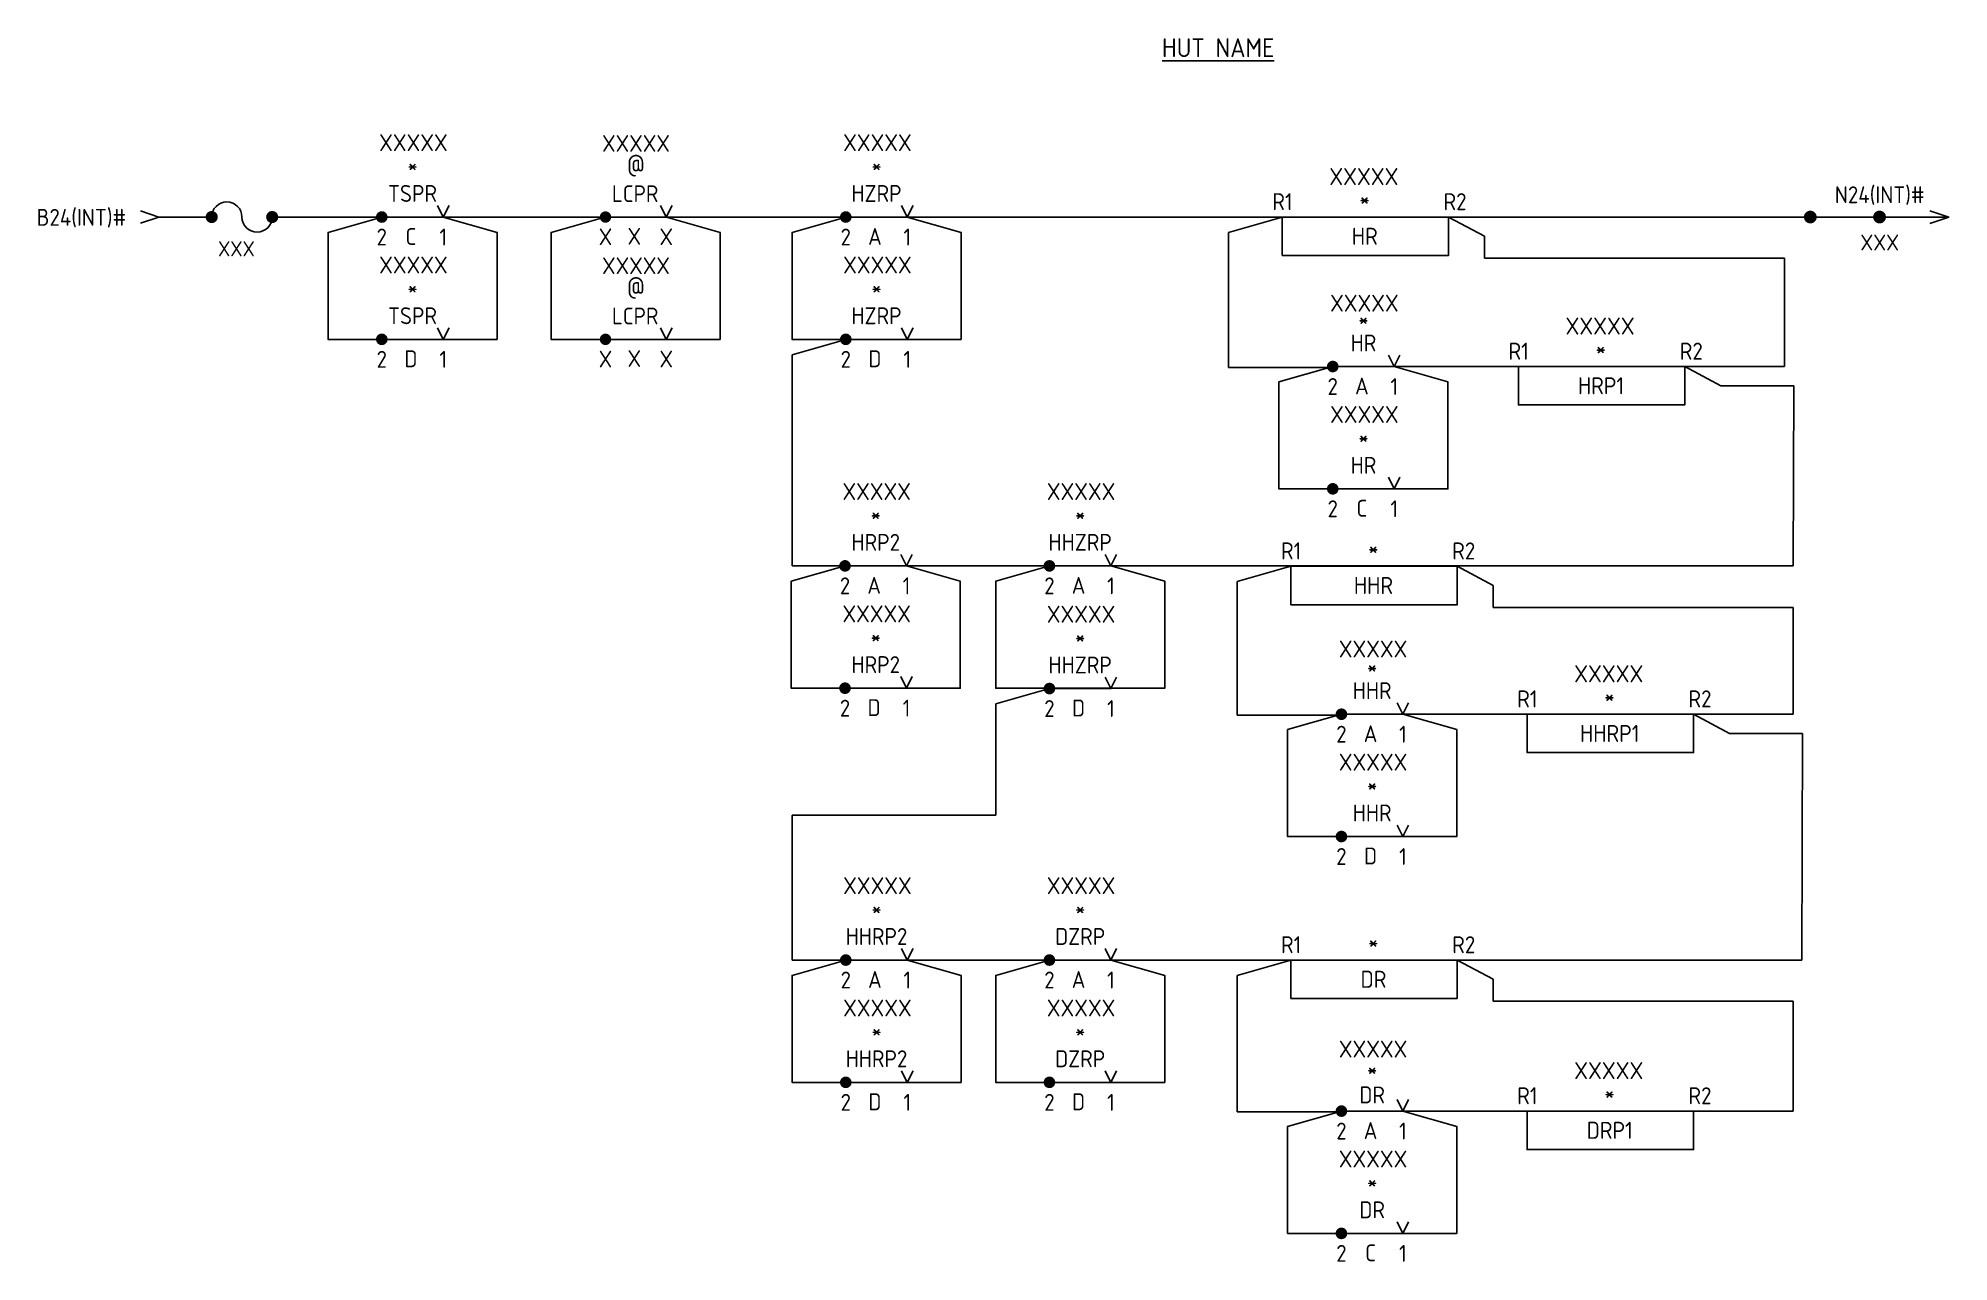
# Model space of a CAD drawing. Header units: millimetres. Extents: x 73 to 322, y 124 to 284.
import ezdxf
from ezdxf.enums import TextEntityAlignment as Align

# ---------------------------------------------------------------- set-up
doc = ezdxf.new("R2010")
doc.units = ezdxf.units.MM
doc.header["$MEASUREMENT"] = 0
doc.layers.add('FUZEBLOCK.INSERT', color=7, linetype='Continuous')
doc.layers.add('FUZEENDBLOCK.INSERT', color=7, linetype='Continuous')
doc.styles.add('ISOCP', font='isocp.shx')
doc.styles.add('isocp.shx', font='isocp.shx')

# ---------------------------------------------------------------- blocks, each defined once
blk = doc.blocks.new('FUZEENDBLOCK')
blk.add_line((0, 0), (21.75, 0))
at = {"const_width": 1}
for points in [[(10.37, 0, -1), (11.38, 0, -1)], [(21.25, 0, -1), (22.25, 0, -1)]]:
    blk.add_lwpolyline(points, format="xyb", close=True, dxfattribs=at)
blk.add_polyline3d([(3, 1, 0), (0, 0, 0), (3, -1, 0)])
at = {"style": 'isocp.shx'}
for tag, p in [('VOLT', (10.85, 3.5, 1)), ('FTOT', (10.85, -4, 1))]:
    blk.add_attdef(tag, text='', height=2.5, dxfattribs=at).set_placement(p, align=Align.MIDDLE_CENTER)
blk = doc.blocks.new('FUZEBLOCK')
blk.add_line((3, 0), (11, 0))
at = {"const_width": 1}
for points in [[(11.25, 0, -1), (12.25, 0, -1)], [(21.25, 0, -1), (22.25, 0, -1)]]:
    blk.add_lwpolyline(points, format="xyb", close=True, dxfattribs=at)
blk.add_polyline3d([(0, 1, 0), (3, 0, 0), (0, -1, 0)])
for centre, start, end in [((14.25, 0), 0, 180), ((19.25, 0), 180, 0)]:
    blk.add_arc(centre, 2.5, start, end)
at = {"style": 'isocp.shx'}
for tag, p in [('VOLT', (2.68, 4, 1)), ('FUSEVALUE', (16.68, 4, 1)), ('FTOT', (7, -4, 1))]:
    blk.add_attdef(tag, text='', height=2.5, dxfattribs=at).set_placement(p, align=Align.MIDDLE_CENTER)
blk = doc.blocks.new('Front_Contact')
at = {"color": 0, "const_width": 0.75}
blk.add_lwpolyline([(-0.38, 0, 1), (0.38, 0, 1)], format="xyb", close=True, dxfattribs=at)
at = {"color": 0}
for points in [[(8, 0), (0, 0)], [(8.75, 1.5), (8, 0), (7.25, 1.5)]]:
    blk.add_lwpolyline(points, dxfattribs=at)
at = {"style": 'ISOCP'}
for tag, p in [('R(POS)', (4.12, 9.68)), ('S_NAME', (4, 6.75)), ('R_NAME', (4, 3.07)), ('C', (3.79, -2.53))]:
    blk.add_attdef(tag, text='', height=2.2, dxfattribs=at).set_placement(p, align=Align.MIDDLE_CENTER)
at = {"color": 0, "style": 'ISOCP'}
for tag, p in [('A', (0, -1.5)), ('F', (8, -1.5))]:
    blk.add_attdef(tag, text='', height=2.2, dxfattribs=at).set_placement(p, align=Align.TOP_CENTER)
at = {"style": 'ISOCP', "flags": 5}
for tag, p in [('WIRING', (3.54, -5.75)), ('DOC', (3.85, -9.48))]:
    blk.add_attdef(tag, text='', height=2, dxfattribs=at).set_placement(p, align=Align.MIDDLE_CENTER)
blk = doc.blocks.new('Relay_Coil')
at = {"color": 0}
blk.add_lwpolyline([(-21.66, 0), (0, 0), (0, -5), (-21.66, -5)], close=True, dxfattribs=at)
at = {"style": 'ISOCP'}
blk.add_attdef('R(POS)', text='', height=2.22, dxfattribs=at).set_placement((-11.03, 5.27), align=Align.MIDDLE_CENTER)
at = {"color": 0, "style": 'ISOCP'}
for tag, p in [('L+', (-21.63, 2)), ('S_NAME', (-10.94, 2.38)), ('L-', (0.84, 2)), ('R_NAME', (-10.91, -2.5))]:
    blk.add_attdef(tag, text='', height=2.22, dxfattribs=at).set_placement(p, align=Align.MIDDLE_CENTER)
at = {"style": 'ISOCP', "flags": 5}
for tag, p in [('WIRING', (-10.58, -7.07)), ('DOC', (-10.28, -10.8))]:
    blk.add_attdef(tag, text='', height=2, dxfattribs=at).set_placement(p, align=Align.MIDDLE_CENTER)
blk = doc.blocks.new('LCPR_FRONT')
at = {"color": 0, "const_width": 0.742}
blk.add_lwpolyline([(295.87, 126.84, 1), (296.61, 126.84, 1)], format="xyb", close=True, dxfattribs=at)
at = {"color": 0}
for points in [[(304.15, 126.84), (296.24, 126.84)], [(304.9, 128.33), (304.15, 126.84), (303.41, 128.33)]]:
    blk.add_lwpolyline(points, dxfattribs=at)
at = {"style": 'ISOCP'}
for tag, p in [('R(POS)', (300.21, 136.42)), ('S_NAME', (300.2, 133.52)), ('R_NAME', (300.1, 129.88)), ('C', (299.99, 124.34))]:
    blk.add_attdef(tag, text='', height=2.18, dxfattribs=at).set_placement(p, align=Align.MIDDLE_CENTER)
at = {"color": 0, "style": 'ISOCP'}
for tag, p in [('A', (296.24, 125.36)), ('F', (304.15, 125.36))]:
    blk.add_attdef(tag, text='', height=2.18, dxfattribs=at).set_placement(p, align=Align.TOP_CENTER)
at = {"style": 'ISOCP', "flags": 5}
for tag, p in [('WIRING', (300.24, 121.77)), ('DOC', (300.54, 118.08))]:
    blk.add_attdef(tag, text='', height=1.98, dxfattribs=at).set_placement(p, align=Align.MIDDLE_CENTER)

msp = doc.modelspace()

# ---------------------------------------------------------------- linework, layer by layer
for p, q in [((103.44, 260.4), (178.11, 260.4)), ((186.11, 260.4), (237.02, 260.4)), ((234.92, 260.4), (227.92, 258.4)), ((256.58, 260.4), (303.25, 260.4)), ((261.27, 257.9), (256.58, 260.4)), ((227.92, 258.4), (227.92, 240.83)), ((261.27, 257.9), (261.27, 255.04)), ((300.3, 255.04), (261.27, 255.04)), ((300.3, 240.94), (300.3, 255.04)), ((178.11, 244.48), (171.11, 242.48)), ((171.11, 242.48), (171.11, 214.99)), ((241.14, 240.83), (227.92, 240.83)), ((249.5, 240.94), (265.67, 240.94)), ((287.33, 240.94), (300.3, 240.94)), ((292.02, 238.44), (287.33, 240.94)), ((292.02, 238.44), (301.5, 238.44)), ((301.43, 214.99), (301.5, 238.44)), ((171.11, 214.99), (301.43, 214.99)), ((236.05, 214.94), (229.05, 212.94)), ((262.4, 212.44), (257.71, 214.94)), ((229.05, 212.94), (229.05, 195.58)), ((262.4, 212.44), (262.4, 209.58)), ((301.43, 209.58), (262.4, 209.58)), ((301.43, 195.68), (301.43, 209.58)), ((197.62, 197.02), (204.62, 199.02)), ((197.62, 197.02), (197.62, 182.56)), ((242.27, 195.58), (229.05, 195.58)), ((250.63, 195.68), (266.8, 195.68)), ((288.46, 195.68), (301.43, 195.68)), ((293.15, 193.18), (288.46, 195.68)), ((302.63, 193.18), (293.15, 193.18)), ((302.54, 163.68), (302.63, 193.18)), ((171.11, 163.68), (171.11, 182.56)), ((197.62, 182.56), (171.11, 182.56)), ((171.11, 163.68), (178.11, 163.68)), ((186.11, 163.68), (204.62, 163.68)), ((212.62, 163.68), (236.05, 163.68)), ((236.05, 163.68), (229.05, 161.68)), ((229.05, 161.68), (229.05, 143.92)), ((257.71, 163.68), (302.54, 163.68)), ((262.4, 161.18), (257.71, 163.68)), ((262.4, 161.18), (262.4, 158.32)), ((301.43, 158.32), (262.4, 158.32)), ((301.43, 144.02), (301.43, 158.32)), ((242.27, 143.92), (229.05, 143.92)), ((250.63, 144.02), (266.8, 144.02)), ((288.46, 144.02), (301.43, 144.02))]:
    msp.add_line(p, q)
for points in [[(117.71, 260.4), (110.71, 258.4), (110.71, 244.48), (132.71, 244.48), (132.71, 258.4), (125.71, 260.4)], [(146.75, 260.4), (139.75, 258.4), (139.75, 244.48), (161.75, 244.48), (161.75, 258.4), (154.75, 260.4)], [(178.11, 260.4), (171.11, 258.4), (171.11, 244.48), (193.11, 244.48), (193.11, 258.4), (186.11, 260.4)], [(241.5, 240.94), (234.5, 238.94), (234.5, 225.02), (256.5, 225.02), (256.5, 238.94), (249.5, 240.94)], [(178.01, 214.99), (171.01, 212.99), (171.01, 199.07), (193.01, 199.07), (193.01, 212.99), (186.01, 214.99)], [(204.62, 214.99), (197.62, 212.99), (197.62, 199.07), (219.62, 199.07), (219.62, 212.99), (212.62, 214.99)], [(242.63, 195.68), (235.63, 193.68), (235.63, 179.76), (257.63, 179.76), (257.63, 193.68), (250.63, 195.68)], [(178.11, 163.68), (171.11, 161.68), (171.11, 147.76), (193.11, 147.76), (193.11, 161.68), (186.11, 163.68)], [(204.62, 163.68), (197.62, 161.68), (197.62, 147.76), (219.62, 147.76), (219.62, 161.68), (212.62, 163.68)], [(242.63, 144.02), (235.63, 142.02), (235.63, 128.1), (257.63, 128.1), (257.63, 142.02), (250.63, 144.02)]]:
    msp.add_lwpolyline(points)

# ---------------------------------------------------------------- block references
for name, p, values in [('Front_Contact', (117.71, 260.4), {'S_NAME': '*', 'R_NAME': 'TSPR', 'A': '2', 'F': '1', 'C': 'C', 'R(POS)': 'XXXXX'}), ('Front_Contact', (178.11, 260.4), {'S_NAME': '*', 'R_NAME': 'HZRP', 'A': '2', 'F': '1', 'C': 'A', 'R(POS)': 'XXXXX'}), ('LCPR_FRONT', (-149.41, 133.56), {'S_NAME': '@', 'R_NAME': 'LCPR', 'A': 'X', 'F': 'X', 'C': 'X', 'R(POS)': 'XXXXX'}), ('Relay_Coil', (256.58, 260.4), {'S_NAME': '*', 'R_NAME': 'HR', 'L+': 'R1', 'L-': 'R2', 'R(POS)': 'XXXXX'}), ('Front_Contact', (117.71, 244.48), {'S_NAME': '*', 'R_NAME': 'TSPR', 'A': '2', 'F': '1', 'C': 'D', 'R(POS)': 'XXXXX'}), ('LCPR_FRONT', (-149.41, 117.64), {'S_NAME': '@', 'R_NAME': 'LCPR', 'A': 'X', 'F': 'X', 'C': 'X', 'R(POS)': 'XXXXX'}), ('Front_Contact', (178.11, 244.48), {'S_NAME': '*', 'R_NAME': 'HZRP', 'A': '2', 'F': '1', 'C': 'D', 'R(POS)': 'XXXXX'}), ('Relay_Coil', (287.33, 240.94), {'S_NAME': '*', 'R_NAME': 'HRP1', 'L+': 'R1', 'L-': 'R2', 'R(POS)': 'XXXXX'}), ('Front_Contact', (241.5, 225.02), {'S_NAME': '*', 'R_NAME': 'HR', 'A': '2', 'F': '1', 'C': 'C', 'R(POS)': 'XXXXX'}), ('Front_Contact', (178.01, 214.99), {'S_NAME': '*', 'R_NAME': 'HRP2', 'A': '2', 'F': '1', 'C': 'A', 'R(POS)': 'XXXXX'}), ('Front_Contact', (204.62, 214.99), {'S_NAME': '*', 'R_NAME': 'HHZRP', 'A': '2', 'F': '1', 'C': 'A', 'R(POS)': 'XXXXX'}), ('Relay_Coil', (257.71, 214.94), {'S_NAME': '*', 'R_NAME': 'HHR', 'L+': 'R1', 'L-': 'R2'}), ('Front_Contact', (178.01, 199.07), {'S_NAME': '*', 'R_NAME': 'HRP2', 'A': '2', 'F': '1', 'C': 'D', 'R(POS)': 'XXXXX'}), ('Front_Contact', (204.62, 199.02), {'S_NAME': '*', 'R_NAME': 'HHZRP', 'A': '2', 'F': '1', 'C': 'D', 'R(POS)': 'XXXXX'}), ('Relay_Coil', (288.46, 195.68), {'S_NAME': '*', 'R_NAME': 'HHRP1', 'L+': 'R1', 'L-': 'R2', 'R(POS)': 'XXXXX'}), ('Front_Contact', (242.63, 179.76), {'S_NAME': '*', 'R_NAME': 'HHR', 'A': '2', 'F': '1', 'C': 'D', 'R(POS)': 'XXXXX'}), ('Front_Contact', (178.11, 163.68), {'S_NAME': '*', 'R_NAME': 'HHRP2', 'A': '2', 'F': '1', 'C': 'A', 'R(POS)': 'XXXXX'}), ('Front_Contact', (204.62, 163.68), {'S_NAME': '*', 'R_NAME': 'DZRP', 'A': '2', 'F': '1', 'C': 'A', 'R(POS)': 'XXXXX'}), ('Relay_Coil', (257.71, 163.68), {'S_NAME': '*', 'R_NAME': 'DR', 'L+': 'R1', 'L-': 'R2'}), ('Front_Contact', (178.11, 147.76), {'S_NAME': '*', 'R_NAME': 'HHRP2', 'A': '2', 'F': '1', 'C': 'D', 'R(POS)': 'XXXXX'}), ('Front_Contact', (204.62, 147.76), {'S_NAME': '*', 'R_NAME': 'DZRP', 'A': '2', 'F': '1', 'C': 'D', 'R(POS)': 'XXXXX'}), ('Relay_Coil', (288.46, 144.02), {'S_NAME': '*', 'R_NAME': 'DRP1', 'L+': 'R1', 'L-': 'R2', 'R(POS)': 'XXXXX'}), ('Front_Contact', (242.63, 128.1), {'S_NAME': '*', 'R_NAME': 'DR', 'A': '2', 'F': '1', 'C': 'C', 'R(POS)': 'XXXXX'})]:
    msp.add_blockref(name, p).add_auto_attribs(values)
ref = msp.add_blockref('Front_Contact', (241.5, 240.94))
ref.add_attrib('S_NAME', '*', dxfattribs={"height": 2.2, "style": 'ISOCP'}).set_placement((245.5, 247.13), align=Align.MIDDLE_CENTER)
ref.add_attrib('R_NAME', 'HR', dxfattribs={"height": 2.2, "style": 'ISOCP'}).set_placement((245.5, 244.01), align=Align.MIDDLE_CENTER)
ref.add_attrib('A', '2', dxfattribs={"color": 0, "height": 2.2, "style": 'ISOCP'}).set_placement((241.5, 239.44), align=Align.TOP_CENTER)
ref.add_attrib('F', '1', dxfattribs={"color": 0, "height": 2.2, "style": 'ISOCP'}).set_placement((249.5, 239.44), align=Align.TOP_CENTER)
ref.add_attrib('C', 'A', dxfattribs={"height": 2.2, "style": 'ISOCP'}).set_placement((245.29, 238.41), align=Align.MIDDLE_CENTER)
ref.add_attrib('R(POS)', 'XXXXX', dxfattribs={"height": 2.2, "style": 'ISOCP'}).set_placement((245.62, 249.19), align=Align.MIDDLE_CENTER)
ref = msp.add_blockref('Front_Contact', (242.63, 195.68))
ref.add_attrib('S_NAME', '*', dxfattribs={"height": 2.2, "style": 'ISOCP'}).set_placement((246.63, 201.86), align=Align.MIDDLE_CENTER)
ref.add_attrib('R_NAME', 'HHR', dxfattribs={"height": 2.2, "style": 'ISOCP'}).set_placement((246.63, 198.75), align=Align.MIDDLE_CENTER)
ref.add_attrib('A', '2', dxfattribs={"color": 0, "height": 2.2, "style": 'ISOCP'}).set_placement((242.63, 194.18), align=Align.TOP_CENTER)
ref.add_attrib('F', '1', dxfattribs={"color": 0, "height": 2.2, "style": 'ISOCP'}).set_placement((250.63, 194.18), align=Align.TOP_CENTER)
ref.add_attrib('C', 'A', dxfattribs={"height": 2.2, "style": 'ISOCP'}).set_placement((246.42, 193.15), align=Align.MIDDLE_CENTER)
ref.add_attrib('R(POS)', 'XXXXX', dxfattribs={"height": 2.2, "style": 'ISOCP'}).set_placement((246.75, 204.17), align=Align.MIDDLE_CENTER)
ref = msp.add_blockref('Front_Contact', (242.63, 144.02))
ref.add_attrib('S_NAME', '*', dxfattribs={"height": 2.2, "style": 'ISOCP'}).set_placement((246.63, 149.5), align=Align.MIDDLE_CENTER)
ref.add_attrib('R_NAME', 'DR', dxfattribs={"height": 2.2, "style": 'ISOCP'}).set_placement((246.63, 146.13), align=Align.MIDDLE_CENTER)
ref.add_attrib('A', '2', dxfattribs={"color": 0, "height": 2.2, "style": 'ISOCP'}).set_placement((242.63, 142.52), align=Align.TOP_CENTER)
ref.add_attrib('F', '1', dxfattribs={"color": 0, "height": 2.2, "style": 'ISOCP'}).set_placement((250.63, 142.52), align=Align.TOP_CENTER)
ref.add_attrib('C', 'A', dxfattribs={"height": 2.2, "style": 'ISOCP'}).set_placement((246.42, 141.49), align=Align.MIDDLE_CENTER)
ref.add_attrib('R(POS)', 'XXXXX', dxfattribs={"height": 2.2, "style": 'ISOCP'}).set_placement((246.75, 152.09), align=Align.MIDDLE_CENTER)
at = {"layer": 'FUZEBLOCK.INSERT', "color": 0}
ref = msp.add_blockref('FUZEBLOCK', (86.32, 260.4), dxfattribs=dict(at, xscale=0.7872948906471412, yscale=0.7872948906471412, zscale=0.7872948906471412))
ref.add_attrib('VOLT', 'B24(INT)#', dxfattribs={"layer": '0', "height": 2.2, "style": 'isocp.shx'}).set_placement((78.6, 260.36, 0.79), align=Align.MIDDLE_CENTER)
ref.add_attrib('FTOT', 'XXX', dxfattribs={"layer": '0', "height": 1.968, "style": 'isocp.shx'}).set_placement((98.79, 256.27, 0.79), align=Align.MIDDLE_CENTER)
at = {"layer": 'FUZEENDBLOCK.INSERT', "color": 0}
ref = msp.add_blockref('FUZEENDBLOCK', (321.69, 260.4), dxfattribs=dict(at, xscale=-0.828712428019576, yscale=0.828712428019576, zscale=0.828712428019576))
ref.add_attrib('VOLT', 'N24(INT)#', dxfattribs={"layer": '0', "height": 2.2, "style": 'isocp.shx'}).set_placement((312.7, 263.3, 0.83), align=Align.MIDDLE_CENTER)
ref.add_attrib('FTOT', 'XXX', dxfattribs={"layer": '0', "height": 2.072, "style": 'isocp.shx'}).set_placement((312.7, 257.08, 0.83), align=Align.MIDDLE_CENTER)

# ---------------------------------------------------------------- texts
at = {"insert": (226.58, 282.44), "char_height": 2.464, "width": 24.0209, "attachment_point": 5, "style": 'ISOCP'}
msp.add_mtext('{\\LHUT NAME}', dxfattribs=at)

doc.saveas('drawing.dxf')
